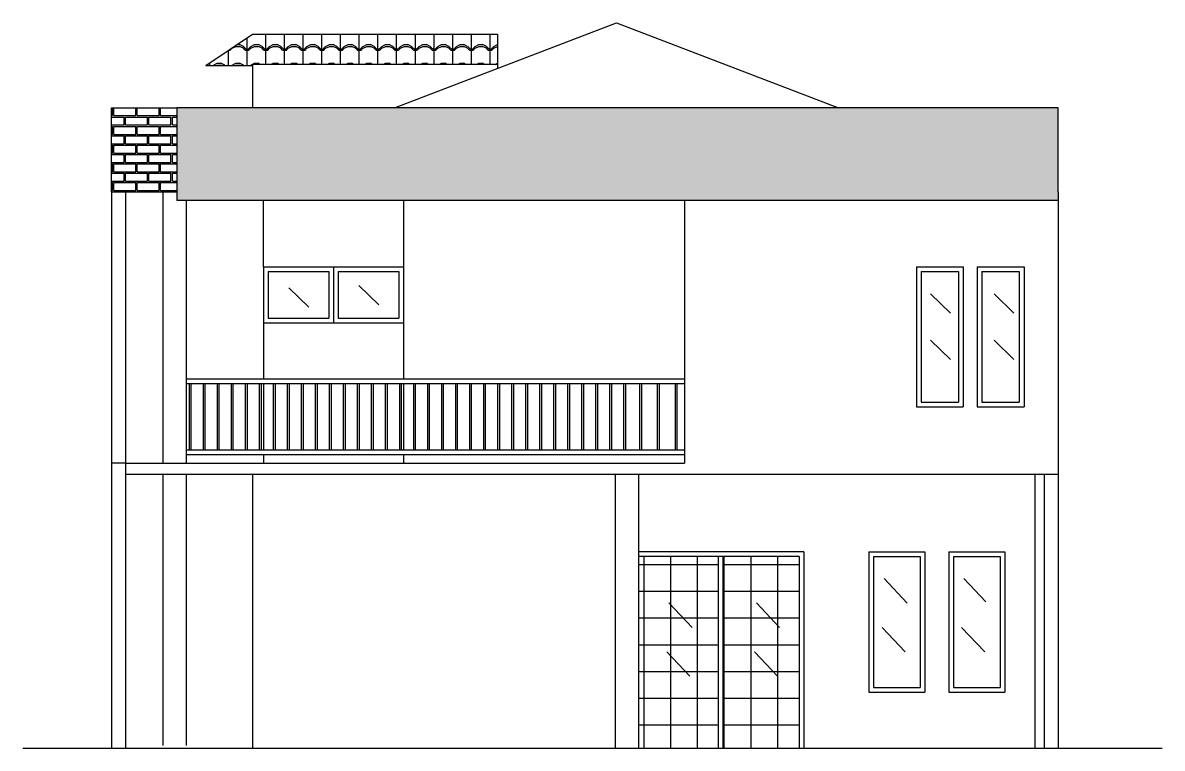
# Model space of a CAD drawing. Extents: x 130 to 509, y 87 to 225.
# Drawn here: x 385.4 to 397.59, y 98.33 to 106.09 of the extents above; entities that cross this region are included whole.
import ezdxf

# ---------------------------------------------------------------- set-up
doc = ezdxf.new("R2010")
doc.units = 0
doc.header["$LTSCALE"] = 7
for name, color, linetype in [('01', 7, 'CONTINUOUS'), ('02', 2, 'CONTINUOUS'), ('03', 3, 'CONTINUOUS'), ('04', 4, 'CONTINUOUS'), ('05', 5, 'CONTINUOUS'), ('06', 6, 'CONTINUOUS'), ('30', 3, 'CONTINUOUS'), ('40', 4, 'CONTINUOUS')]:
    doc.layers.add(name, color=color, linetype=linetype)

msp = doc.modelspace()

# ---------------------------------------------------------------- hatches: boundary and pattern name
at = {"layer": '01'}
h = msp.add_hatch(dxfattribs=at)
h.set_pattern_fill('TELHADO', color=256, scale=0.2, style=0)
h.set_pattern_definition([(0, (-0.02, 0), (0, 0.2), [0.04, -0.16]), (0, (0.08, 0.04), (0, 0.2), [0.04, -0.16]), (0, (0.08, 0.06), (0, 0.2), [0.04, -0.16]), (90, (0, 0), (-0.2, 1e-17), [0.2]), (45, (0, 0), (2e-17, 0.2), [0.05656854, -0.22627417]), (45, (0.02, 0), (2e-17, 0.2), [0.02828428, -0.25455843]), (135, (0, 0), (-0.2, 2e-17), [0.05656854, -0.22627417]), (135, (0.18, 0), (-0.2, 2e-17), [0.02828428, -0.25455843]), (26.56505, (0.04, 0.02), (0.2, 2e-10), [0.04472, -0.4024936]), (153.43495, (-0.04, 0.02), (-0.2, 2e-10), [0.04472, -0.4024936]), (26.56505, (0.04, 0.04), (0.2, 2e-10), [0.04472, -0.4024936]), (153.43495, (-0.04, 0.04), (-0.2, 2e-10), [0.04472, -0.4024936])])
h.paths.add_polyline_path([(390.479, 105.648), (390.479, 105.972), (387.859, 105.972), (387.359, 105.637), (387.859, 105.637), (387.859, 105.648)])
h = msp.add_hatch(dxfattribs=at)
h.set_pattern_fill('TIJOLO', color=256, scale=0.5, style=0)
h.set_pattern_definition([(0, (0, 0), (0.125, 0.1), [0.235, -0.015]), (0, (0, 0.085), (0.125, 0.1), [0.235, -0.015]), (90, (0, 0), (-0.125, 0.1), [0.085, -0.115]), (90, (-0.015, 0), (-0.125, 0.1), [0.085, -0.115])])
h.paths.add_polyline_path([(386.349, 105.184), (386.349, 104.284), (387.049, 104.284), (387.049, 105.184)])
h = msp.add_hatch(dxfattribs=at)
h.set_pattern_fill('TELHADO', color=256, scale=0.2, style=0)
h.set_pattern_definition([(0, (-13.2155, 0), (0, 0.2), [0.04, -0.16]), (0, (-13.1155, 0.04), (0, 0.2), [0.04, -0.16]), (0, (-13.1155, 0.06), (0, 0.2), [0.04, -0.16]), (90, (-13.1955, 0), (-0.2, 1e-17), [0.2]), (45, (-13.1955, 0), (2e-17, 0.2), [0.05656854, -0.22627417]), (45, (-13.1755, 0), (2e-17, 0.2), [0.02828428, -0.25455843]), (135, (-13.1955, 0), (-0.2, 2e-17), [0.05656854, -0.22627417]), (135, (-13.0155, 0), (-0.2, 2e-17), [0.02828428, -0.25455843]), (26.56505, (-13.1555, 0.02), (0.2, 2e-10), [0.04472, -0.4024936]), (153.43495, (-13.2355, 0.02), (-0.2, 2e-10), [0.04472, -0.4024936]), (26.56505, (-13.1555, 0.04), (0.2, 2e-10), [0.04472, -0.4024936]), (153.43495, (-13.2355, 0.04), (-0.2, 2e-10), [0.04472, -0.4024936])])
h.paths.add_polyline_path([(396.479, 104.194), (396.479, 104.284), (396.479, 105.184), (387.049, 105.184), (387.049, 104.194)])
at = {"layer": '40'}
h = msp.add_hatch(dxfattribs=at)
h.set_pattern_fill('NET', color=256, scale=0.09, style=0)
h.paths.add_polyline_path([(392.89, 98.334), (393.708, 98.334), (393.708, 100.384), (392.89, 100.384)])
h.paths.add_polyline_path([(392.84, 100.384), (391.989, 100.384), (391.989, 98.334), (392.84, 98.334)])

# ---------------------------------------------------------------- linework, layer by layer
at = {"layer": '01'}
for p, q in [((388.996, 103.283), (389.208, 103.077)), ((388.248, 103.257), (388.46, 103.052)), ((395.114, 103.194), (395.326, 102.989)), ((395.792, 103.194), (396.005, 102.989)), ((395.114, 102.697), (395.326, 102.492)), ((395.792, 102.697), (396.005, 102.492)), ((394.617, 100.149), (394.864, 99.887)), ((395.468, 100.149), (395.703, 99.9)), ((392.313, 99.888), (392.561, 99.627)), ((393.25, 99.888), (393.497, 99.627)), ((394.595, 99.626), (394.842, 99.364)), ((395.446, 99.626), (395.693, 99.364)), ((392.292, 99.365), (392.539, 99.104)), ((393.228, 99.365), (393.475, 99.104))]:
    msp.add_line(p, q, dxfattribs=at)
at = {"layer": '02'}
for p, q in [((387.859, 105.972), (390.479, 105.972)), ((387.859, 105.648), (387.859, 105.184))]:
    msp.add_line(p, q, dxfattribs=at)
at = {"layer": '03'}
for p, q in [((387.974, 103.484), (387.974, 104.194)), ((387.974, 102.884), (387.974, 102.284)), ((387.974, 101.476), (387.974, 101.384))]:
    msp.add_line(p, q, dxfattribs=at)
at = {"layer": '04'}
for p, q in [((388.024, 103.434), (388.675, 103.434)), ((388.775, 103.434), (389.425, 103.434)), ((394.963, 103.484), (394.963, 101.984)), ((394.963, 103.484), (395.463, 103.484)), ((395.013, 103.434), (395.013, 102.034)), ((395.013, 103.434), (395.413, 103.434)), ((395.413, 103.434), (395.413, 102.034)), ((395.463, 103.484), (395.463, 101.984)), ((395.613, 103.484), (395.613, 101.984)), ((395.613, 103.484), (396.113, 103.484)), ((395.663, 103.434), (395.663, 102.034)), ((395.663, 103.434), (396.063, 103.434)), ((396.063, 103.434), (396.063, 102.034)), ((396.113, 103.484), (396.113, 101.984)), ((388.024, 102.934), (388.675, 102.934)), ((388.775, 102.934), (389.425, 102.934)), ((387.974, 102.884), (389.475, 102.884)), ((389.475, 102.884), (389.475, 102.284)), ((387.149, 102.284), (392.479, 102.284)), ((387.149, 102.234), (392.479, 102.234)), ((387.179, 102.234), (387.179, 101.526)), ((387.199, 102.234), (387.199, 101.526)), ((387.329, 102.234), (387.329, 101.526)), ((387.349, 102.234), (387.349, 101.526)), ((387.479, 102.234), (387.479, 101.526)), ((387.499, 102.234), (387.499, 101.526)), ((387.629, 102.234), (387.629, 101.526)), ((387.649, 102.234), (387.649, 101.526)), ((387.779, 102.234), (387.779, 101.526)), ((387.799, 102.234), (387.799, 101.526)), ((387.929, 102.234), (387.929, 101.526)), ((387.949, 102.234), (387.949, 101.526)), ((387.974, 102.234), (387.974, 101.526)), ((388.079, 102.234), (388.079, 101.526)), ((388.099, 102.234), (388.099, 101.526)), ((388.229, 102.234), (388.229, 101.526)), ((388.249, 102.234), (388.249, 101.526)), ((388.379, 102.234), (388.379, 101.526)), ((388.399, 102.234), (388.399, 101.526)), ((388.529, 102.234), (388.529, 101.526)), ((388.549, 102.234), (388.549, 101.526)), ((388.679, 102.234), (388.679, 101.526)), ((388.699, 102.234), (388.699, 101.526)), ((388.829, 102.234), (388.829, 101.526)), ((388.849, 102.234), (388.849, 101.526)), ((388.979, 102.234), (388.979, 101.526)), ((388.999, 102.234), (388.999, 101.526)), ((389.129, 102.234), (389.129, 101.526)), ((389.149, 102.234), (389.149, 101.526)), ((389.279, 102.234), (389.279, 101.526)), ((389.299, 102.234), (389.299, 101.526)), ((389.429, 102.234), (389.429, 101.526)), ((389.449, 102.234), (389.449, 101.526)), ((389.475, 102.234), (389.475, 101.526)), ((389.579, 102.234), (389.579, 101.526)), ((389.599, 102.234), (389.599, 101.526)), ((389.729, 102.234), (389.729, 101.526)), ((389.749, 102.234), (389.749, 101.526)), ((389.879, 102.234), (389.879, 101.526)), ((389.899, 102.234), (389.899, 101.526)), ((390.029, 102.234), (390.029, 101.526)), ((390.049, 102.234), (390.049, 101.526)), ((390.179, 102.234), (390.179, 101.526)), ((390.199, 102.234), (390.199, 101.526)), ((390.329, 102.234), (390.329, 101.526)), ((390.349, 102.234), (390.349, 101.526)), ((390.479, 102.234), (390.479, 101.526)), ((390.499, 102.234), (390.499, 101.526)), ((390.629, 102.234), (390.629, 101.526)), ((390.649, 102.234), (390.649, 101.526)), ((390.779, 102.234), (390.779, 101.526)), ((390.799, 102.234), (390.799, 101.526)), ((390.929, 102.234), (390.929, 101.526)), ((390.949, 102.234), (390.949, 101.526)), ((391.079, 102.234), (391.079, 101.526)), ((391.099, 102.234), (391.099, 101.526)), ((391.229, 102.234), (391.229, 101.526)), ((391.249, 102.234), (391.249, 101.526)), ((391.379, 102.234), (391.379, 101.526)), ((391.399, 102.234), (391.399, 101.526)), ((391.529, 102.234), (391.529, 101.526)), ((391.549, 102.234), (391.549, 101.526)), ((391.679, 102.234), (391.679, 101.526)), ((391.699, 102.234), (391.699, 101.526)), ((391.829, 102.234), (391.829, 101.526)), ((391.849, 102.234), (391.849, 101.526)), ((391.999, 102.234), (391.999, 101.526)), ((392.019, 102.234), (392.019, 101.526)), ((392.189, 102.234), (392.189, 101.526)), ((392.209, 102.234), (392.209, 101.526)), ((392.379, 102.234), (392.379, 101.526)), ((392.399, 102.234), (392.399, 101.526)), ((394.963, 101.984), (395.463, 101.984)), ((395.013, 102.034), (395.413, 102.034)), ((395.613, 101.984), (396.113, 101.984)), ((395.663, 102.034), (396.063, 102.034)), ((387.149, 101.526), (392.479, 101.526)), ((387.149, 101.476), (392.479, 101.476)), ((389.475, 101.476), (389.475, 101.384))]:
    msp.add_line(p, q, dxfattribs=at)
at = {"layer": '05'}
for p, q in [((386.349, 105.184), (387.049, 105.184)), ((386.349, 104.284), (386.349, 105.184)), ((387.049, 105.184), (387.049, 104.194)), ((396.479, 104.284), (396.479, 105.184)), ((386.349, 104.284), (386.349, 101.384)), ((386.349, 104.284), (387.049, 104.284)), ((386.499, 104.284), (386.499, 101.384)), ((386.899, 104.284), (386.899, 101.384)), ((386.899, 104.284), (387.049, 104.284)), ((387.049, 104.284), (387.024, 104.284)), ((396.479, 104.284), (396.479, 101.264)), ((396.479, 104.284), (396.479, 104.104)), ((396.479, 104.194), (387.049, 104.194)), ((387.149, 104.194), (387.149, 101.384)), ((392.479, 104.194), (392.479, 101.384)), ((386.499, 101.384), (392.479, 101.384)), ((386.499, 101.264), (396.479, 101.264)), ((386.899, 101.264), (386.899, 98.364)), ((387.149, 101.264), (387.149, 98.364)), ((391.739, 101.264), (391.739, 98.334)), ((391.989, 101.264), (391.989, 98.334)), ((396.229, 101.264), (396.229, 98.334))]:
    msp.add_line(p, q, dxfattribs=at)
at = {"layer": '06'}
for p, q in [((386.349, 101.384), (386.349, 98.334)), ((386.499, 101.384), (386.349, 101.384)), ((386.499, 101.384), (386.499, 98.334)), ((396.329, 101.264), (396.479, 101.264)), ((396.329, 101.264), (396.329, 98.334)), ((396.479, 101.264), (396.479, 98.334)), ((385.4, 98.334), (397.592, 98.334)), ((386.349, 98.334), (397.592, 98.334))]:
    msp.add_line(p, q, dxfattribs=at)
at = {"layer": '30'}
for p, q in [((387.359, 105.637), (387.859, 105.972)), ((390.479, 105.972), (390.479, 105.606)), ((390.479, 105.972), (390.479, 105.648)), ((387.359, 105.637), (387.859, 105.637)), ((390.479, 105.648), (387.859, 105.648))]:
    msp.add_line(p, q, dxfattribs=at)
at = {"layer": '40'}
for p, q in [((389.377, 105.184), (391.752, 106.093)), ((391.752, 106.093), (394.127, 105.184)), ((396.479, 105.184), (387.049, 105.184)), ((389.475, 104.194), (389.475, 103.484)), ((387.974, 103.484), (387.974, 102.884)), ((387.974, 103.484), (389.475, 103.484)), ((388.024, 103.434), (388.024, 102.934)), ((388.675, 103.434), (388.675, 102.934)), ((388.725, 103.484), (388.725, 102.884)), ((388.775, 103.434), (388.775, 102.934)), ((389.425, 103.434), (389.425, 102.934)), ((389.475, 103.484), (389.475, 102.884)), ((387.859, 101.264), (387.859, 98.334)), ((393.758, 100.434), (391.989, 100.434)), ((393.708, 100.384), (391.989, 100.384)), ((392.84, 100.384), (392.84, 98.334)), ((392.89, 100.384), (392.89, 98.334)), ((393.708, 100.384), (393.708, 98.334)), ((393.758, 100.434), (393.758, 98.334)), ((394.451, 100.434), (395.051, 100.434)), ((394.451, 100.434), (394.451, 98.934)), ((394.501, 100.384), (395.001, 100.384)), ((394.501, 100.384), (394.501, 98.984)), ((395.001, 100.384), (395.001, 98.984)), ((395.051, 100.434), (395.051, 98.934)), ((395.309, 100.434), (395.703, 100.434)), ((395.309, 100.434), (395.309, 98.934)), ((395.309, 100.434), (395.909, 100.434)), ((395.359, 100.384), (395.359, 98.984)), ((395.359, 100.384), (395.703, 100.384)), ((395.359, 100.384), (395.859, 100.384)), ((395.859, 100.384), (395.859, 98.984)), ((395.909, 100.434), (395.909, 98.934)), ((394.451, 98.934), (395.051, 98.934)), ((394.501, 98.984), (395.001, 98.984)), ((395.309, 98.934), (395.703, 98.934)), ((395.309, 98.934), (395.909, 98.934)), ((395.359, 98.984), (395.703, 98.984)), ((395.359, 98.984), (395.859, 98.984))]:
    msp.add_line(p, q, dxfattribs=at)

doc.saveas('drawing.dxf')
